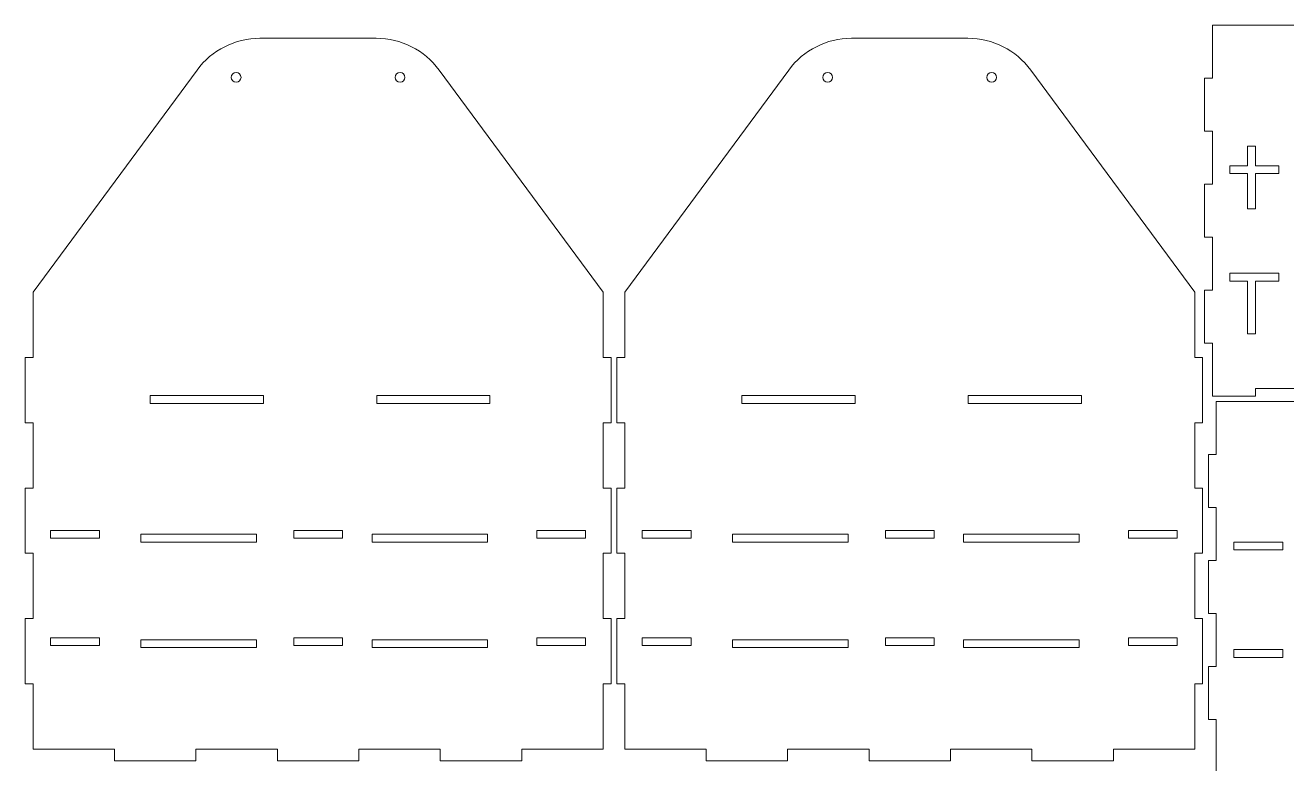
# Model space of a CAD drawing. Header units: millimetres. Extents: x -788 to 788, y -1290 to 1290.
# Drawn here: x -781 to -135, y 910 to 1288 of the extents above; entities that cross this region are included whole.
import ezdxf

# ---------------------------------------------------------------- set-up
doc = ezdxf.new("R2010")
doc.units = ezdxf.units.MM
doc.header["$MEASUREMENT"] = 0
doc.layers.add('Camada 1', color=7, linetype='Continuous')

msp = doc.modelspace()

# ---------------------------------------------------------------- linework, layer by layer
at = {"layer": 'Camada 1', "color": 250, "lineweight": 20}
for points, knots in [([(118.5537, 1287.7868), (118.5537, 1287.7868), (-173.4463, 1287.7868), (-173.4463, 1287.7868), (-173.4463, 1287.7868), (-173.4463, 1287.7868), (-173.4463, 1260.6439), (-173.4463, 1260.6439), (-173.4463, 1260.6439), (-173.4463, 1260.6439), (-177.4463, 1260.6439), (-177.4463, 1260.6439), (-177.4463, 1260.6439), (-177.4463, 1260.6439), (-177.4463, 1233.5011), (-177.4463, 1233.5011), (-177.4463, 1233.5011), (-177.4463, 1233.5011), (-173.4463, 1233.5011), (-173.4463, 1233.5011), (-173.4463, 1233.5011), (-173.4463, 1233.5011), (-173.4463, 1206.3582), (-173.4463, 1206.3582), (-173.4463, 1206.3582), (-173.4463, 1206.3582), (-177.4463, 1206.3582), (-177.4463, 1206.3582), (-177.4463, 1206.3582), (-177.4463, 1206.3582), (-177.4463, 1179.2154), (-177.4463, 1179.2154), (-177.4463, 1179.2154), (-177.4463, 1179.2154), (-173.4463, 1179.2154), (-173.4463, 1179.2154), (-173.4463, 1179.2154), (-173.4463, 1179.2154), (-173.4463, 1152.0725), (-173.4463, 1152.0725), (-173.4463, 1152.0725), (-173.4463, 1152.0725), (-177.4463, 1152.0725), (-177.4463, 1152.0725), (-177.4463, 1152.0725), (-177.4463, 1152.0725), (-177.4463, 1124.9297), (-177.4463, 1124.9297), (-177.4463, 1124.9297), (-177.4463, 1124.9297), (-173.4463, 1124.9297), (-173.4463, 1124.9297), (-173.4463, 1124.9297), (-173.4463, 1124.9297), (-173.4463, 1097.7868), (-173.4463, 1097.7868), (-173.4463, 1097.7868), (-173.4463, 1097.7868), (-151.4463, 1097.7868), (-151.4463, 1097.7868), (-151.4463, 1097.7868), (-151.4463, 1097.7868), (-151.4463, 1101.7868), (-151.4463, 1101.7868), (-151.4463, 1101.7868), (-151.4463, 1101.7868), (96.5537, 1101.7868), (96.5537, 1101.7868), (96.5537, 1101.7868), (96.5537, 1101.7868), (96.5537, 1097.7868), (96.5537, 1097.7868), (96.5537, 1097.7868), (96.5537, 1097.7868), (118.5537, 1097.7868), (118.5537, 1097.7868), (118.5537, 1097.7868), (118.5537, 1097.7868), (118.5537, 1124.9297), (118.5537, 1124.9297), (118.5537, 1124.9297), (118.5537, 1124.9297), (122.5537, 1124.9297), (122.5537, 1124.9297), (122.5537, 1124.9297), (122.5537, 1124.9297), (122.5537, 1152.0725), (122.5537, 1152.0725), (122.5537, 1152.0725), (122.5537, 1152.0725), (118.5537, 1152.0725), (118.5537, 1152.0725), (118.5537, 1152.0725), (118.5537, 1152.0725), (118.5537, 1179.2154), (118.5537, 1179.2154), (118.5537, 1179.2154), (118.5537, 1179.2154), (122.5537, 1179.2154), (122.5537, 1179.2154), (122.5537, 1179.2154), (122.5537, 1179.2154), (122.5537, 1206.3582), (122.5537, 1206.3582), (122.5537, 1206.3582), (122.5537, 1206.3582), (118.5537, 1206.3582), (118.5537, 1206.3582), (118.5537, 1206.3582), (118.5537, 1206.3582), (118.5537, 1233.5011), (118.5537, 1233.5011), (118.5537, 1233.5011), (118.5537, 1233.5011), (122.5537, 1233.5011), (122.5537, 1233.5011), (122.5537, 1233.5011), (122.5537, 1233.5011), (122.5537, 1260.6439), (122.5537, 1260.6439), (122.5537, 1260.6439), (122.5537, 1260.6439), (118.5537, 1260.6439), (118.5537, 1260.6439), (118.5537, 1260.6439), (118.5537, 1260.6439), (118.5537, 1287.7868), (118.5537, 1287.7868)], [0, 0, 0, 0, 0.03030303, 0.03030303, 0.03030303, 0.03030303, 0.06060606, 0.06060606, 0.06060606, 0.06060606, 0.09090909, 0.09090909, 0.09090909, 0.09090909, 0.12121212, 0.12121212, 0.12121212, 0.12121212, 0.15151515, 0.15151515, 0.15151515, 0.15151515, 0.18181818, 0.18181818, 0.18181818, 0.18181818, 0.21212121, 0.21212121, 0.21212121, 0.21212121, 0.24242424, 0.24242424, 0.24242424, 0.24242424, 0.27272727, 0.27272727, 0.27272727, 0.27272727, 0.3030303, 0.3030303, 0.3030303, 0.3030303, 0.33333333, 0.33333333, 0.33333333, 0.33333333, 0.36363636, 0.36363636, 0.36363636, 0.36363636, 0.39393939, 0.39393939, 0.39393939, 0.39393939, 0.42424242, 0.42424242, 0.42424242, 0.42424242, 0.45454545, 0.45454545, 0.45454545, 0.45454545, 0.48484848, 0.48484848, 0.48484848, 0.48484848, 0.51515152, 0.51515152, 0.51515152, 0.51515152, 0.54545455, 0.54545455, 0.54545455, 0.54545455, 0.57575758, 0.57575758, 0.57575758, 0.57575758, 0.60606061, 0.60606061, 0.60606061, 0.60606061, 0.63636364, 0.63636364, 0.63636364, 0.63636364, 0.66666667, 0.66666667, 0.66666667, 0.66666667, 0.6969697, 0.6969697, 0.6969697, 0.6969697, 0.72727273, 0.72727273, 0.72727273, 0.72727273, 0.75757576, 0.75757576, 0.75757576, 0.75757576, 0.78787879, 0.78787879, 0.78787879, 0.78787879, 0.81818182, 0.81818182, 0.81818182, 0.81818182, 0.84848485, 0.84848485, 0.84848485, 0.84848485, 0.87878788, 0.87878788, 0.87878788, 0.87878788, 0.90909091, 0.90909091, 0.90909091, 0.90909091, 0.93939394, 0.93939394, 0.93939394, 0.93939394, 1, 1, 1, 1]), ([(-527.1606, 917.0934), (-527.1606, 917.0934), (-485.4463, 917.0934), (-485.4463, 917.0934), (-485.4463, 917.0934), (-485.4463, 917.0934), (-485.4463, 950.522), (-485.4463, 950.522), (-485.4463, 950.522), (-485.4463, 950.522), (-481.4463, 950.522), (-481.4463, 950.522), (-481.4463, 950.522), (-481.4463, 950.522), (-481.4463, 983.9505), (-481.4463, 983.9505), (-481.4463, 983.9505), (-481.4463, 983.9505), (-485.4463, 983.9505), (-485.4463, 983.9505), (-485.4463, 983.9505), (-485.4463, 983.9505), (-485.4463, 1017.3791), (-485.4463, 1017.3791), (-485.4463, 1017.3791), (-485.4463, 1017.3791), (-481.4463, 1017.3791), (-481.4463, 1017.3791), (-481.4463, 1017.3791), (-481.4463, 1017.3791), (-481.4463, 1050.8077), (-481.4463, 1050.8077), (-481.4463, 1050.8077), (-481.4463, 1050.8077), (-485.4463, 1050.8077), (-485.4463, 1050.8077), (-485.4463, 1050.8077), (-485.4463, 1050.8077), (-485.4463, 1084.2363), (-485.4463, 1084.2363), (-485.4463, 1084.2363), (-485.4463, 1084.2363), (-481.4463, 1084.2363), (-481.4463, 1084.2363), (-481.4463, 1084.2363), (-481.4463, 1084.2363), (-481.4463, 1117.6648), (-481.4463, 1117.6648), (-481.4463, 1117.6648), (-481.4463, 1117.6648), (-485.4463, 1117.6648), (-485.4463, 1117.6648), (-485.4463, 1117.6648), (-485.4463, 1117.6648), (-485.4463, 1151.0934), (-485.4463, 1151.0934), (-485.4463, 1151.0934), (-485.4463, 1151.0934), (-569.455, 1264.8551), (-569.455, 1264.8551), (-569.455, 1264.8551), (-576.9963, 1275.0673), (-588.9374, 1281.0934), (-601.6323, 1281.0934), (-601.6323, 1281.0934), (-601.6323, 1281.0934), (-661.2603, 1281.0934), (-661.2603, 1281.0934), (-661.2603, 1281.0934), (-673.9552, 1281.0934), (-685.8963, 1275.0673), (-693.4376, 1264.8551), (-693.4376, 1264.8551), (-693.4376, 1264.8551), (-777.4463, 1151.0934), (-777.4463, 1151.0934), (-777.4463, 1151.0934), (-777.4463, 1151.0934), (-777.4463, 1117.6648), (-777.4463, 1117.6648), (-777.4463, 1117.6648), (-777.4463, 1117.6648), (-781.4463, 1117.6648), (-781.4463, 1117.6648), (-781.4463, 1117.6648), (-781.4463, 1117.6648), (-781.4463, 1084.2363), (-781.4463, 1084.2363), (-781.4463, 1084.2363), (-781.4463, 1084.2363), (-777.4463, 1084.2363), (-777.4463, 1084.2363), (-777.4463, 1084.2363), (-777.4463, 1084.2363), (-777.4463, 1050.8077), (-777.4463, 1050.8077), (-777.4463, 1050.8077), (-777.4463, 1050.8077), (-781.4463, 1050.8077), (-781.4463, 1050.8077), (-781.4463, 1050.8077), (-781.4463, 1050.8077), (-781.4463, 1017.3791), (-781.4463, 1017.3791), (-781.4463, 1017.3791), (-781.4463, 1017.3791), (-777.4463, 1017.3791), (-777.4463, 1017.3791), (-777.4463, 1017.3791), (-777.4463, 1017.3791), (-777.4463, 983.9505), (-777.4463, 983.9505), (-777.4463, 983.9505), (-777.4463, 983.9505), (-781.4463, 983.9505), (-781.4463, 983.9505), (-781.4463, 983.9505), (-781.4463, 983.9505), (-781.4463, 950.522), (-781.4463, 950.522), (-781.4463, 950.522), (-781.4463, 950.522), (-777.4463, 950.522), (-777.4463, 950.522), (-777.4463, 950.522), (-777.4463, 950.522), (-777.4463, 917.0934), (-777.4463, 917.0934), (-777.4463, 917.0934), (-777.4463, 917.0934), (-735.732, 917.0934), (-735.732, 917.0934), (-735.732, 917.0934), (-735.732, 917.0934), (-735.732, 911.0934), (-735.732, 911.0934), (-735.732, 911.0934), (-735.732, 911.0934), (-694.0177, 911.0934), (-694.0177, 911.0934), (-694.0177, 911.0934), (-694.0177, 911.0934), (-694.0177, 917.0934), (-694.0177, 917.0934), (-694.0177, 917.0934), (-694.0177, 917.0934), (-652.3034, 917.0934), (-652.3034, 917.0934), (-652.3034, 917.0934), (-652.3034, 917.0934), (-652.3034, 911.0934), (-652.3034, 911.0934), (-652.3034, 911.0934), (-652.3034, 911.0934), (-610.5892, 911.0934), (-610.5892, 911.0934), (-610.5892, 911.0934), (-610.5892, 911.0934), (-610.5892, 917.0934), (-610.5892, 917.0934), (-610.5892, 917.0934), (-610.5892, 917.0934), (-568.8749, 917.0934), (-568.8749, 917.0934), (-568.8749, 917.0934), (-568.8749, 917.0934), (-568.8749, 911.0934), (-568.8749, 911.0934), (-568.8749, 911.0934), (-568.8749, 911.0934), (-527.1606, 911.0934), (-527.1606, 911.0934), (-527.1606, 911.0934), (-527.1606, 911.0934), (-527.1606, 917.0934), (-527.1606, 917.0934)], [0, 0, 0, 0, 0.02222222, 0.02222222, 0.02222222, 0.02222222, 0.04444444, 0.04444444, 0.04444444, 0.04444444, 0.06666667, 0.06666667, 0.06666667, 0.06666667, 0.08888889, 0.08888889, 0.08888889, 0.08888889, 0.11111111, 0.11111111, 0.11111111, 0.11111111, 0.13333333, 0.13333333, 0.13333333, 0.13333333, 0.15555556, 0.15555556, 0.15555556, 0.15555556, 0.17777778, 0.17777778, 0.17777778, 0.17777778, 0.2, 0.2, 0.2, 0.2, 0.22222222, 0.22222222, 0.22222222, 0.22222222, 0.24444444, 0.24444444, 0.24444444, 0.24444444, 0.26666667, 0.26666667, 0.26666667, 0.26666667, 0.28888889, 0.28888889, 0.28888889, 0.28888889, 0.31111111, 0.31111111, 0.31111111, 0.31111111, 0.33333333, 0.33333333, 0.33333333, 0.33333333, 0.35555556, 0.35555556, 0.35555556, 0.35555556, 0.37777778, 0.37777778, 0.37777778, 0.37777778, 0.4, 0.4, 0.4, 0.4, 0.42222222, 0.42222222, 0.42222222, 0.42222222, 0.44444444, 0.44444444, 0.44444444, 0.44444444, 0.46666667, 0.46666667, 0.46666667, 0.46666667, 0.48888889, 0.48888889, 0.48888889, 0.48888889, 0.51111111, 0.51111111, 0.51111111, 0.51111111, 0.53333333, 0.53333333, 0.53333333, 0.53333333, 0.55555556, 0.55555556, 0.55555556, 0.55555556, 0.57777778, 0.57777778, 0.57777778, 0.57777778, 0.6, 0.6, 0.6, 0.6, 0.62222222, 0.62222222, 0.62222222, 0.62222222, 0.64444444, 0.64444444, 0.64444444, 0.64444444, 0.66666667, 0.66666667, 0.66666667, 0.66666667, 0.68888889, 0.68888889, 0.68888889, 0.68888889, 0.71111111, 0.71111111, 0.71111111, 0.71111111, 0.73333333, 0.73333333, 0.73333333, 0.73333333, 0.75555556, 0.75555556, 0.75555556, 0.75555556, 0.77777778, 0.77777778, 0.77777778, 0.77777778, 0.8, 0.8, 0.8, 0.8, 0.82222222, 0.82222222, 0.82222222, 0.82222222, 0.84444444, 0.84444444, 0.84444444, 0.84444444, 0.86666667, 0.86666667, 0.86666667, 0.86666667, 0.88888889, 0.88888889, 0.88888889, 0.88888889, 0.91111111, 0.91111111, 0.91111111, 0.91111111, 0.93333333, 0.93333333, 0.93333333, 0.93333333, 0.95555556, 0.95555556, 0.95555556, 0.95555556, 1, 1, 1, 1]), ([(-224.1606, 917.0934), (-224.1606, 917.0934), (-182.4463, 917.0934), (-182.4463, 917.0934), (-182.4463, 917.0934), (-182.4463, 917.0934), (-182.4463, 950.522), (-182.4463, 950.522), (-182.4463, 950.522), (-182.4463, 950.522), (-178.4463, 950.522), (-178.4463, 950.522), (-178.4463, 950.522), (-178.4463, 950.522), (-178.4463, 983.9505), (-178.4463, 983.9505), (-178.4463, 983.9505), (-178.4463, 983.9505), (-182.4463, 983.9505), (-182.4463, 983.9505), (-182.4463, 983.9505), (-182.4463, 983.9505), (-182.4463, 1017.3791), (-182.4463, 1017.3791), (-182.4463, 1017.3791), (-182.4463, 1017.3791), (-178.4463, 1017.3791), (-178.4463, 1017.3791), (-178.4463, 1017.3791), (-178.4463, 1017.3791), (-178.4463, 1050.8077), (-178.4463, 1050.8077), (-178.4463, 1050.8077), (-178.4463, 1050.8077), (-182.4463, 1050.8077), (-182.4463, 1050.8077), (-182.4463, 1050.8077), (-182.4463, 1050.8077), (-182.4463, 1084.2363), (-182.4463, 1084.2363), (-182.4463, 1084.2363), (-182.4463, 1084.2363), (-178.4463, 1084.2363), (-178.4463, 1084.2363), (-178.4463, 1084.2363), (-178.4463, 1084.2363), (-178.4463, 1117.6648), (-178.4463, 1117.6648), (-178.4463, 1117.6648), (-178.4463, 1117.6648), (-182.4463, 1117.6648), (-182.4463, 1117.6648), (-182.4463, 1117.6648), (-182.4463, 1117.6648), (-182.4463, 1151.0934), (-182.4463, 1151.0934), (-182.4463, 1151.0934), (-182.4463, 1151.0934), (-266.455, 1264.8551), (-266.455, 1264.8551), (-266.455, 1264.8551), (-273.9963, 1275.0673), (-285.9374, 1281.0934), (-298.6323, 1281.0934), (-298.6323, 1281.0934), (-298.6323, 1281.0934), (-358.2603, 1281.0934), (-358.2603, 1281.0934), (-358.2603, 1281.0934), (-370.9552, 1281.0934), (-382.8963, 1275.0673), (-390.4376, 1264.8551), (-390.4376, 1264.8551), (-390.4376, 1264.8551), (-474.4463, 1151.0934), (-474.4463, 1151.0934), (-474.4463, 1151.0934), (-474.4463, 1151.0934), (-474.4463, 1117.6648), (-474.4463, 1117.6648), (-474.4463, 1117.6648), (-474.4463, 1117.6648), (-478.4463, 1117.6648), (-478.4463, 1117.6648), (-478.4463, 1117.6648), (-478.4463, 1117.6648), (-478.4463, 1084.2363), (-478.4463, 1084.2363), (-478.4463, 1084.2363), (-478.4463, 1084.2363), (-474.4463, 1084.2363), (-474.4463, 1084.2363), (-474.4463, 1084.2363), (-474.4463, 1084.2363), (-474.4463, 1050.8077), (-474.4463, 1050.8077), (-474.4463, 1050.8077), (-474.4463, 1050.8077), (-478.4463, 1050.8077), (-478.4463, 1050.8077), (-478.4463, 1050.8077), (-478.4463, 1050.8077), (-478.4463, 1017.3791), (-478.4463, 1017.3791), (-478.4463, 1017.3791), (-478.4463, 1017.3791), (-474.4463, 1017.3791), (-474.4463, 1017.3791), (-474.4463, 1017.3791), (-474.4463, 1017.3791), (-474.4463, 983.9505), (-474.4463, 983.9505), (-474.4463, 983.9505), (-474.4463, 983.9505), (-478.4463, 983.9505), (-478.4463, 983.9505), (-478.4463, 983.9505), (-478.4463, 983.9505), (-478.4463, 950.522), (-478.4463, 950.522), (-478.4463, 950.522), (-478.4463, 950.522), (-474.4463, 950.522), (-474.4463, 950.522), (-474.4463, 950.522), (-474.4463, 950.522), (-474.4463, 917.0934), (-474.4463, 917.0934), (-474.4463, 917.0934), (-474.4463, 917.0934), (-432.732, 917.0934), (-432.732, 917.0934), (-432.732, 917.0934), (-432.732, 917.0934), (-432.732, 911.0934), (-432.732, 911.0934), (-432.732, 911.0934), (-432.732, 911.0934), (-391.0177, 911.0934), (-391.0177, 911.0934), (-391.0177, 911.0934), (-391.0177, 911.0934), (-391.0177, 917.0934), (-391.0177, 917.0934), (-391.0177, 917.0934), (-391.0177, 917.0934), (-349.3034, 917.0934), (-349.3034, 917.0934), (-349.3034, 917.0934), (-349.3034, 917.0934), (-349.3034, 911.0934), (-349.3034, 911.0934), (-349.3034, 911.0934), (-349.3034, 911.0934), (-307.5892, 911.0934), (-307.5892, 911.0934), (-307.5892, 911.0934), (-307.5892, 911.0934), (-307.5892, 917.0934), (-307.5892, 917.0934), (-307.5892, 917.0934), (-307.5892, 917.0934), (-265.8749, 917.0934), (-265.8749, 917.0934), (-265.8749, 917.0934), (-265.8749, 917.0934), (-265.8749, 911.0934), (-265.8749, 911.0934), (-265.8749, 911.0934), (-265.8749, 911.0934), (-224.1606, 911.0934), (-224.1606, 911.0934), (-224.1606, 911.0934), (-224.1606, 911.0934), (-224.1606, 917.0934), (-224.1606, 917.0934)], [0, 0, 0, 0, 0.02222222, 0.02222222, 0.02222222, 0.02222222, 0.04444444, 0.04444444, 0.04444444, 0.04444444, 0.06666667, 0.06666667, 0.06666667, 0.06666667, 0.08888889, 0.08888889, 0.08888889, 0.08888889, 0.11111111, 0.11111111, 0.11111111, 0.11111111, 0.13333333, 0.13333333, 0.13333333, 0.13333333, 0.15555556, 0.15555556, 0.15555556, 0.15555556, 0.17777778, 0.17777778, 0.17777778, 0.17777778, 0.2, 0.2, 0.2, 0.2, 0.22222222, 0.22222222, 0.22222222, 0.22222222, 0.24444444, 0.24444444, 0.24444444, 0.24444444, 0.26666667, 0.26666667, 0.26666667, 0.26666667, 0.28888889, 0.28888889, 0.28888889, 0.28888889, 0.31111111, 0.31111111, 0.31111111, 0.31111111, 0.33333333, 0.33333333, 0.33333333, 0.33333333, 0.35555556, 0.35555556, 0.35555556, 0.35555556, 0.37777778, 0.37777778, 0.37777778, 0.37777778, 0.4, 0.4, 0.4, 0.4, 0.42222222, 0.42222222, 0.42222222, 0.42222222, 0.44444444, 0.44444444, 0.44444444, 0.44444444, 0.46666667, 0.46666667, 0.46666667, 0.46666667, 0.48888889, 0.48888889, 0.48888889, 0.48888889, 0.51111111, 0.51111111, 0.51111111, 0.51111111, 0.53333333, 0.53333333, 0.53333333, 0.53333333, 0.55555556, 0.55555556, 0.55555556, 0.55555556, 0.57777778, 0.57777778, 0.57777778, 0.57777778, 0.6, 0.6, 0.6, 0.6, 0.62222222, 0.62222222, 0.62222222, 0.62222222, 0.64444444, 0.64444444, 0.64444444, 0.64444444, 0.66666667, 0.66666667, 0.66666667, 0.66666667, 0.68888889, 0.68888889, 0.68888889, 0.68888889, 0.71111111, 0.71111111, 0.71111111, 0.71111111, 0.73333333, 0.73333333, 0.73333333, 0.73333333, 0.75555556, 0.75555556, 0.75555556, 0.75555556, 0.77777778, 0.77777778, 0.77777778, 0.77777778, 0.8, 0.8, 0.8, 0.8, 0.82222222, 0.82222222, 0.82222222, 0.82222222, 0.84444444, 0.84444444, 0.84444444, 0.84444444, 0.86666667, 0.86666667, 0.86666667, 0.86666667, 0.88888889, 0.88888889, 0.88888889, 0.88888889, 0.91111111, 0.91111111, 0.91111111, 0.91111111, 0.93333333, 0.93333333, 0.93333333, 0.93333333, 0.95555556, 0.95555556, 0.95555556, 0.95555556, 1, 1, 1, 1]), ([(-670.9376, 1261.0934), (-670.9377, 1259.7127), (-672.0569, 1258.5934), (-673.4377, 1258.5934), (-673.4377, 1258.5934), (-674.8184, 1258.5934), (-675.9376, 1259.7127), (-675.9376, 1261.0934), (-675.9376, 1261.0934), (-675.9376, 1262.4741), (-674.8184, 1263.5934), (-673.4376, 1263.5934), (-673.4376, 1263.5934), (-672.0569, 1263.5934), (-670.9376, 1262.4741), (-670.9376, 1261.0934)], [0, 0, 0, 0, 0.2, 0.2, 0.2, 0.2, 0.4, 0.4, 0.4, 0.4, 0.6, 0.6, 0.6, 0.6, 1, 1, 1, 1]), ([(-589.455, 1258.5934), (-590.8357, 1258.5934), (-591.955, 1259.7127), (-591.955, 1261.0934), (-591.955, 1261.0934), (-591.955, 1262.4741), (-590.8357, 1263.5934), (-589.455, 1263.5934), (-589.455, 1263.5934), (-588.0742, 1263.5934), (-586.955, 1262.4741), (-586.955, 1261.0934), (-586.955, 1261.0934), (-586.955, 1259.7127), (-588.0743, 1258.5934), (-589.455, 1258.5934)], [0, 0, 0, 0, 0.2, 0.2, 0.2, 0.2, 0.4, 0.4, 0.4, 0.4, 0.6, 0.6, 0.6, 0.6, 1, 1, 1, 1]), ([(-367.9376, 1261.0934), (-367.9377, 1259.7127), (-369.0569, 1258.5934), (-370.4377, 1258.5934), (-370.4377, 1258.5934), (-371.8184, 1258.5934), (-372.9376, 1259.7127), (-372.9376, 1261.0934), (-372.9376, 1261.0934), (-372.9376, 1262.4741), (-371.8184, 1263.5934), (-370.4376, 1263.5934), (-370.4376, 1263.5934), (-369.0569, 1263.5934), (-367.9376, 1262.4741), (-367.9376, 1261.0934)], [0, 0, 0, 0, 0.2, 0.2, 0.2, 0.2, 0.4, 0.4, 0.4, 0.4, 0.6, 0.6, 0.6, 0.6, 1, 1, 1, 1]), ([(-286.455, 1258.5934), (-287.8357, 1258.5934), (-288.955, 1259.7127), (-288.955, 1261.0934), (-288.955, 1261.0934), (-288.955, 1262.4741), (-287.8357, 1263.5934), (-286.455, 1263.5934), (-286.455, 1263.5934), (-285.0742, 1263.5934), (-283.955, 1262.4741), (-283.955, 1261.0934), (-283.955, 1261.0934), (-283.955, 1259.7127), (-285.0743, 1258.5934), (-286.455, 1258.5934)], [0, 0, 0, 0, 0.2, 0.2, 0.2, 0.2, 0.4, 0.4, 0.4, 0.4, 0.6, 0.6, 0.6, 0.6, 1, 1, 1, 1]), ([(-139.4463, 1211.7868), (-139.4463, 1211.7868), (-151.4463, 1211.7868), (-151.4463, 1211.7868), (-151.4463, 1211.7868), (-151.4463, 1211.7868), (-151.4463, 1193.7868), (-151.4463, 1193.7868), (-151.4463, 1193.7868), (-151.4463, 1193.7868), (-155.4463, 1193.7868), (-155.4463, 1193.7868), (-155.4463, 1193.7868), (-155.4463, 1193.7868), (-155.4463, 1211.7868), (-155.4463, 1211.7868), (-155.4463, 1211.7868), (-155.4463, 1211.7868), (-164.4463, 1211.7868), (-164.4463, 1211.7868), (-164.4463, 1211.7868), (-164.4463, 1211.7868), (-164.4463, 1215.7868), (-164.4463, 1215.7868), (-164.4463, 1215.7868), (-164.4463, 1215.7868), (-155.4463, 1215.7868), (-155.4463, 1215.7868), (-155.4463, 1215.7868), (-155.4463, 1215.7868), (-155.4463, 1225.7868), (-155.4463, 1225.7868), (-155.4463, 1225.7868), (-155.4463, 1225.7868), (-151.4463, 1225.7868), (-151.4463, 1225.7868), (-151.4463, 1225.7868), (-151.4463, 1225.7868), (-151.4463, 1215.7868), (-151.4463, 1215.7868), (-151.4463, 1215.7868), (-151.4463, 1215.7868), (-139.4463, 1215.7868), (-139.4463, 1215.7868), (-139.4463, 1215.7868), (-139.4463, 1215.7868), (-139.4463, 1211.7868), (-139.4463, 1211.7868)], [0, 0, 0, 0, 0.07692308, 0.07692308, 0.07692308, 0.07692308, 0.15384615, 0.15384615, 0.15384615, 0.15384615, 0.23076923, 0.23076923, 0.23076923, 0.23076923, 0.30769231, 0.30769231, 0.30769231, 0.30769231, 0.38461538, 0.38461538, 0.38461538, 0.38461538, 0.46153846, 0.46153846, 0.46153846, 0.46153846, 0.53846154, 0.53846154, 0.53846154, 0.53846154, 0.61538462, 0.61538462, 0.61538462, 0.61538462, 0.69230769, 0.69230769, 0.69230769, 0.69230769, 0.76923077, 0.76923077, 0.76923077, 0.76923077, 0.84615385, 0.84615385, 0.84615385, 0.84615385, 1, 1, 1, 1]), ([(-151.4463, 1156.7868), (-151.4463, 1156.7868), (-151.4463, 1129.7868), (-151.4463, 1129.7868), (-151.4463, 1129.7868), (-151.4463, 1129.7868), (-155.4463, 1129.7868), (-155.4463, 1129.7868), (-155.4463, 1129.7868), (-155.4463, 1129.7868), (-155.4463, 1156.7868), (-155.4463, 1156.7868), (-155.4463, 1156.7868), (-155.4463, 1156.7868), (-164.4463, 1156.7868), (-164.4463, 1156.7868), (-164.4463, 1156.7868), (-164.4463, 1156.7868), (-164.4463, 1160.7868), (-164.4463, 1160.7868), (-164.4463, 1160.7868), (-164.4463, 1160.7868), (-139.4463, 1160.7868), (-139.4463, 1160.7868), (-139.4463, 1160.7868), (-139.4463, 1160.7868), (-139.4463, 1156.7868), (-139.4463, 1156.7868), (-139.4463, 1156.7868), (-139.4463, 1156.7868), (-151.4463, 1156.7868), (-151.4463, 1156.7868)], [0, 0, 0, 0, 0.11111111, 0.11111111, 0.11111111, 0.11111111, 0.22222222, 0.22222222, 0.22222222, 0.22222222, 0.33333333, 0.33333333, 0.33333333, 0.33333333, 0.44444444, 0.44444444, 0.44444444, 0.44444444, 0.55555556, 0.55555556, 0.55555556, 0.55555556, 0.66666667, 0.66666667, 0.66666667, 0.66666667, 0.77777778, 0.77777778, 0.77777778, 0.77777778, 1, 1, 1, 1]), ([(-717.4463, 1098.0934), (-717.4463, 1098.0934), (-659.4463, 1098.0934), (-659.4463, 1098.0934), (-659.4463, 1098.0934), (-659.4463, 1098.0934), (-659.4463, 1094.0934), (-659.4463, 1094.0934), (-659.4463, 1094.0934), (-659.4463, 1094.0934), (-717.4463, 1094.0934), (-717.4463, 1094.0934), (-717.4463, 1094.0934), (-717.4463, 1094.0934), (-717.4463, 1098.0934), (-717.4463, 1098.0934)], [0, 0, 0, 0, 0.2, 0.2, 0.2, 0.2, 0.4, 0.4, 0.4, 0.4, 0.6, 0.6, 0.6, 0.6, 1, 1, 1, 1]), ([(-601.4463, 1098.0934), (-601.4463, 1098.0934), (-543.4463, 1098.0934), (-543.4463, 1098.0934), (-543.4463, 1098.0934), (-543.4463, 1098.0934), (-543.4463, 1094.0934), (-543.4463, 1094.0934), (-543.4463, 1094.0934), (-543.4463, 1094.0934), (-601.4463, 1094.0934), (-601.4463, 1094.0934), (-601.4463, 1094.0934), (-601.4463, 1094.0934), (-601.4463, 1098.0934), (-601.4463, 1098.0934)], [0, 0, 0, 0, 0.2, 0.2, 0.2, 0.2, 0.4, 0.4, 0.4, 0.4, 0.6, 0.6, 0.6, 0.6, 1, 1, 1, 1]), ([(-414.4463, 1098.0934), (-414.4463, 1098.0934), (-356.4463, 1098.0934), (-356.4463, 1098.0934), (-356.4463, 1098.0934), (-356.4463, 1098.0934), (-356.4463, 1094.0934), (-356.4463, 1094.0934), (-356.4463, 1094.0934), (-356.4463, 1094.0934), (-414.4463, 1094.0934), (-414.4463, 1094.0934), (-414.4463, 1094.0934), (-414.4463, 1094.0934), (-414.4463, 1098.0934), (-414.4463, 1098.0934)], [0, 0, 0, 0, 0.2, 0.2, 0.2, 0.2, 0.4, 0.4, 0.4, 0.4, 0.6, 0.6, 0.6, 0.6, 1, 1, 1, 1]), ([(-298.4463, 1098.0934), (-298.4463, 1098.0934), (-240.4463, 1098.0934), (-240.4463, 1098.0934), (-240.4463, 1098.0934), (-240.4463, 1098.0934), (-240.4463, 1094.0934), (-240.4463, 1094.0934), (-240.4463, 1094.0934), (-240.4463, 1094.0934), (-298.4463, 1094.0934), (-298.4463, 1094.0934), (-298.4463, 1094.0934), (-298.4463, 1094.0934), (-298.4463, 1098.0934), (-298.4463, 1098.0934)], [0, 0, 0, 0, 0.2, 0.2, 0.2, 0.2, 0.4, 0.4, 0.4, 0.4, 0.6, 0.6, 0.6, 0.6, 1, 1, 1, 1]), ([(120.5537, 986.522), (120.5537, 986.522), (124.5537, 986.522), (124.5537, 986.522), (124.5537, 986.522), (124.5537, 986.522), (124.5537, 1013.6648), (124.5537, 1013.6648), (124.5537, 1013.6648), (124.5537, 1013.6648), (120.5537, 1013.6648), (120.5537, 1013.6648), (120.5537, 1013.6648), (120.5537, 1013.6648), (120.5537, 1040.8077), (120.5537, 1040.8077), (120.5537, 1040.8077), (120.5537, 1040.8077), (124.5537, 1040.8077), (124.5537, 1040.8077), (124.5537, 1040.8077), (124.5537, 1040.8077), (124.5537, 1067.9505), (124.5537, 1067.9505), (124.5537, 1067.9505), (124.5537, 1067.9505), (120.5537, 1067.9505), (120.5537, 1067.9505), (120.5537, 1067.9505), (120.5537, 1067.9505), (120.5537, 1095.0934), (120.5537, 1095.0934), (120.5537, 1095.0934), (120.5537, 1095.0934), (-171.4463, 1095.0934), (-171.4463, 1095.0934), (-171.4463, 1095.0934), (-171.4463, 1095.0934), (-171.4463, 1067.9505), (-171.4463, 1067.9505), (-171.4463, 1067.9505), (-171.4463, 1067.9505), (-175.4463, 1067.9505), (-175.4463, 1067.9505), (-175.4463, 1067.9505), (-175.4463, 1067.9505), (-175.4463, 1040.8077), (-175.4463, 1040.8077), (-175.4463, 1040.8077), (-175.4463, 1040.8077), (-171.4463, 1040.8077), (-171.4463, 1040.8077), (-171.4463, 1040.8077), (-171.4463, 1040.8077), (-171.4463, 1013.6648), (-171.4463, 1013.6648), (-171.4463, 1013.6648), (-171.4463, 1013.6648), (-175.4463, 1013.6648), (-175.4463, 1013.6648), (-175.4463, 1013.6648), (-175.4463, 1013.6648), (-175.4463, 986.522), (-175.4463, 986.522), (-175.4463, 986.522), (-175.4463, 986.522), (-171.4463, 986.522), (-171.4463, 986.522), (-171.4463, 986.522), (-171.4463, 986.522), (-171.4463, 959.3791), (-171.4463, 959.3791), (-171.4463, 959.3791), (-171.4463, 959.3791), (-175.4463, 959.3791), (-175.4463, 959.3791), (-175.4463, 959.3791), (-175.4463, 959.3791), (-175.4463, 932.2363), (-175.4463, 932.2363), (-175.4463, 932.2363), (-175.4463, 932.2363), (-171.4463, 932.2363), (-171.4463, 932.2363), (-171.4463, 932.2363), (-171.4463, 932.2363), (-171.4463, 905.0934), (-171.4463, 905.0934), (-171.4463, 905.0934), (-171.4463, 905.0934), (-129.732, 905.0934), (-129.732, 905.0934), (-129.732, 905.0934), (-129.732, 905.0934), (-129.732, 909.0934), (-129.732, 909.0934), (-129.732, 909.0934), (-129.732, 909.0934), (-88.0177, 909.0934), (-88.0177, 909.0934), (-88.0177, 909.0934), (-88.0177, 909.0934), (-88.0177, 905.0934), (-88.0177, 905.0934), (-88.0177, 905.0934), (-88.0177, 905.0934), (-46.3034, 905.0934), (-46.3034, 905.0934), (-46.3034, 905.0934), (-46.3034, 905.0934), (-46.3034, 909.0934), (-46.3034, 909.0934), (-46.3034, 909.0934), (-46.3034, 909.0934), (-4.5892, 909.0934), (-4.5892, 909.0934), (-4.5892, 909.0934), (-4.5892, 909.0934), (-4.5892, 905.0934), (-4.5892, 905.0934), (-4.5892, 905.0934), (-4.5892, 905.0934), (37.1251, 905.0934), (37.1251, 905.0934), (37.1251, 905.0934), (37.1251, 905.0934), (37.1251, 909.0934), (37.1251, 909.0934), (37.1251, 909.0934), (37.1251, 909.0934), (78.8394, 909.0934), (78.8394, 909.0934), (78.8394, 909.0934), (78.8394, 909.0934), (78.8394, 905.0934), (78.8394, 905.0934), (78.8394, 905.0934), (78.8394, 905.0934), (120.5537, 905.0934), (120.5537, 905.0934), (120.5537, 905.0934), (120.5537, 905.0934), (120.5537, 932.2363), (120.5537, 932.2363), (120.5537, 932.2363), (120.5537, 932.2363), (124.5537, 932.2363), (124.5537, 932.2363), (124.5537, 932.2363), (124.5537, 932.2363), (124.5537, 959.3791), (124.5537, 959.3791), (124.5537, 959.3791), (124.5537, 959.3791), (120.5537, 959.3791), (120.5537, 959.3791), (120.5537, 959.3791), (120.5537, 959.3791), (120.5537, 986.522), (120.5537, 986.522)], [0, 0, 0, 0, 0.02439024, 0.02439024, 0.02439024, 0.02439024, 0.04878049, 0.04878049, 0.04878049, 0.04878049, 0.07317073, 0.07317073, 0.07317073, 0.07317073, 0.09756098, 0.09756098, 0.09756098, 0.09756098, 0.12195122, 0.12195122, 0.12195122, 0.12195122, 0.14634146, 0.14634146, 0.14634146, 0.14634146, 0.17073171, 0.17073171, 0.17073171, 0.17073171, 0.19512195, 0.19512195, 0.19512195, 0.19512195, 0.2195122, 0.2195122, 0.2195122, 0.2195122, 0.24390244, 0.24390244, 0.24390244, 0.24390244, 0.26829268, 0.26829268, 0.26829268, 0.26829268, 0.29268293, 0.29268293, 0.29268293, 0.29268293, 0.31707317, 0.31707317, 0.31707317, 0.31707317, 0.34146341, 0.34146341, 0.34146341, 0.34146341, 0.36585366, 0.36585366, 0.36585366, 0.36585366, 0.3902439, 0.3902439, 0.3902439, 0.3902439, 0.41463415, 0.41463415, 0.41463415, 0.41463415, 0.43902439, 0.43902439, 0.43902439, 0.43902439, 0.46341463, 0.46341463, 0.46341463, 0.46341463, 0.48780488, 0.48780488, 0.48780488, 0.48780488, 0.51219512, 0.51219512, 0.51219512, 0.51219512, 0.53658537, 0.53658537, 0.53658537, 0.53658537, 0.56097561, 0.56097561, 0.56097561, 0.56097561, 0.58536585, 0.58536585, 0.58536585, 0.58536585, 0.6097561, 0.6097561, 0.6097561, 0.6097561, 0.63414634, 0.63414634, 0.63414634, 0.63414634, 0.65853659, 0.65853659, 0.65853659, 0.65853659, 0.68292683, 0.68292683, 0.68292683, 0.68292683, 0.70731707, 0.70731707, 0.70731707, 0.70731707, 0.73170732, 0.73170732, 0.73170732, 0.73170732, 0.75609756, 0.75609756, 0.75609756, 0.75609756, 0.7804878, 0.7804878, 0.7804878, 0.7804878, 0.80487805, 0.80487805, 0.80487805, 0.80487805, 0.82926829, 0.82926829, 0.82926829, 0.82926829, 0.85365854, 0.85365854, 0.85365854, 0.85365854, 0.87804878, 0.87804878, 0.87804878, 0.87804878, 0.90243902, 0.90243902, 0.90243902, 0.90243902, 0.92682927, 0.92682927, 0.92682927, 0.92682927, 0.95121951, 0.95121951, 0.95121951, 0.95121951, 1, 1, 1, 1]), ([(-768.4463, 1029.0934), (-768.4463, 1029.0934), (-743.4463, 1029.0934), (-743.4463, 1029.0934), (-743.4463, 1029.0934), (-743.4463, 1029.0934), (-743.4463, 1025.0934), (-743.4463, 1025.0934), (-743.4463, 1025.0934), (-743.4463, 1025.0934), (-768.4463, 1025.0934), (-768.4463, 1025.0934), (-768.4463, 1025.0934), (-768.4463, 1025.0934), (-768.4463, 1029.0934), (-768.4463, 1029.0934)], [0, 0, 0, 0, 0.2, 0.2, 0.2, 0.2, 0.4, 0.4, 0.4, 0.4, 0.6, 0.6, 0.6, 0.6, 1, 1, 1, 1]), ([(-643.9463, 1025.0934), (-643.9463, 1025.0934), (-643.9463, 1029.0934), (-643.9463, 1029.0934), (-643.9463, 1029.0934), (-643.9463, 1029.0934), (-618.9463, 1029.0934), (-618.9463, 1029.0934), (-618.9463, 1029.0934), (-618.9463, 1029.0934), (-618.9463, 1025.0934), (-618.9463, 1025.0934), (-618.9463, 1025.0934), (-618.9463, 1025.0934), (-643.9463, 1025.0934), (-643.9463, 1025.0934)], [0, 0, 0, 0, 0.2, 0.2, 0.2, 0.2, 0.4, 0.4, 0.4, 0.4, 0.6, 0.6, 0.6, 0.6, 1, 1, 1, 1]), ([(-519.4463, 1029.0934), (-519.4463, 1029.0934), (-494.4463, 1029.0934), (-494.4463, 1029.0934), (-494.4463, 1029.0934), (-494.4463, 1029.0934), (-494.4463, 1025.0934), (-494.4463, 1025.0934), (-494.4463, 1025.0934), (-494.4463, 1025.0934), (-519.4463, 1025.0934), (-519.4463, 1025.0934), (-519.4463, 1025.0934), (-519.4463, 1025.0934), (-519.4463, 1029.0934), (-519.4463, 1029.0934)], [0, 0, 0, 0, 0.2, 0.2, 0.2, 0.2, 0.4, 0.4, 0.4, 0.4, 0.6, 0.6, 0.6, 0.6, 1, 1, 1, 1]), ([(-465.4463, 1029.0934), (-465.4463, 1029.0934), (-440.4463, 1029.0934), (-440.4463, 1029.0934), (-440.4463, 1029.0934), (-440.4463, 1029.0934), (-440.4463, 1025.0934), (-440.4463, 1025.0934), (-440.4463, 1025.0934), (-440.4463, 1025.0934), (-465.4463, 1025.0934), (-465.4463, 1025.0934), (-465.4463, 1025.0934), (-465.4463, 1025.0934), (-465.4463, 1029.0934), (-465.4463, 1029.0934)], [0, 0, 0, 0, 0.2, 0.2, 0.2, 0.2, 0.4, 0.4, 0.4, 0.4, 0.6, 0.6, 0.6, 0.6, 1, 1, 1, 1]), ([(-340.9463, 1025.0934), (-340.9463, 1025.0934), (-340.9463, 1029.0934), (-340.9463, 1029.0934), (-340.9463, 1029.0934), (-340.9463, 1029.0934), (-315.9463, 1029.0934), (-315.9463, 1029.0934), (-315.9463, 1029.0934), (-315.9463, 1029.0934), (-315.9463, 1025.0934), (-315.9463, 1025.0934), (-315.9463, 1025.0934), (-315.9463, 1025.0934), (-340.9463, 1025.0934), (-340.9463, 1025.0934)], [0, 0, 0, 0, 0.2, 0.2, 0.2, 0.2, 0.4, 0.4, 0.4, 0.4, 0.6, 0.6, 0.6, 0.6, 1, 1, 1, 1]), ([(-216.4463, 1029.0934), (-216.4463, 1029.0934), (-191.4463, 1029.0934), (-191.4463, 1029.0934), (-191.4463, 1029.0934), (-191.4463, 1029.0934), (-191.4463, 1025.0934), (-191.4463, 1025.0934), (-191.4463, 1025.0934), (-191.4463, 1025.0934), (-216.4463, 1025.0934), (-216.4463, 1025.0934), (-216.4463, 1025.0934), (-216.4463, 1025.0934), (-216.4463, 1029.0934), (-216.4463, 1029.0934)], [0, 0, 0, 0, 0.2, 0.2, 0.2, 0.2, 0.4, 0.4, 0.4, 0.4, 0.6, 0.6, 0.6, 0.6, 1, 1, 1, 1]), ([(-663.0463, 1027.0934), (-663.0463, 1027.0934), (-663.0463, 1023.0934), (-663.0463, 1023.0934), (-663.0463, 1023.0934), (-663.0463, 1023.0934), (-722.2463, 1023.0934), (-722.2463, 1023.0934), (-722.2463, 1023.0934), (-722.2463, 1023.0934), (-722.2463, 1027.0934), (-722.2463, 1027.0934), (-722.2463, 1027.0934), (-722.2463, 1027.0934), (-663.0463, 1027.0934), (-663.0463, 1027.0934)], [0, 0, 0, 0, 0.2, 0.2, 0.2, 0.2, 0.4, 0.4, 0.4, 0.4, 0.6, 0.6, 0.6, 0.6, 1, 1, 1, 1]), ([(-603.8463, 1027.0934), (-603.8463, 1027.0934), (-544.6463, 1027.0934), (-544.6463, 1027.0934), (-544.6463, 1027.0934), (-544.6463, 1027.0934), (-544.6463, 1023.0934), (-544.6463, 1023.0934), (-544.6463, 1023.0934), (-544.6463, 1023.0934), (-603.8463, 1023.0934), (-603.8463, 1023.0934), (-603.8463, 1023.0934), (-603.8463, 1023.0934), (-603.8463, 1027.0934), (-603.8463, 1027.0934)], [0, 0, 0, 0, 0.2, 0.2, 0.2, 0.2, 0.4, 0.4, 0.4, 0.4, 0.6, 0.6, 0.6, 0.6, 1, 1, 1, 1]), ([(-360.0463, 1027.0934), (-360.0463, 1027.0934), (-360.0463, 1023.0934), (-360.0463, 1023.0934), (-360.0463, 1023.0934), (-360.0463, 1023.0934), (-419.2463, 1023.0934), (-419.2463, 1023.0934), (-419.2463, 1023.0934), (-419.2463, 1023.0934), (-419.2463, 1027.0934), (-419.2463, 1027.0934), (-419.2463, 1027.0934), (-419.2463, 1027.0934), (-360.0463, 1027.0934), (-360.0463, 1027.0934)], [0, 0, 0, 0, 0.2, 0.2, 0.2, 0.2, 0.4, 0.4, 0.4, 0.4, 0.6, 0.6, 0.6, 0.6, 1, 1, 1, 1]), ([(-300.8463, 1027.0934), (-300.8463, 1027.0934), (-241.6463, 1027.0934), (-241.6463, 1027.0934), (-241.6463, 1027.0934), (-241.6463, 1027.0934), (-241.6463, 1023.0934), (-241.6463, 1023.0934), (-241.6463, 1023.0934), (-241.6463, 1023.0934), (-300.8463, 1023.0934), (-300.8463, 1023.0934), (-300.8463, 1023.0934), (-300.8463, 1023.0934), (-300.8463, 1027.0934), (-300.8463, 1027.0934)], [0, 0, 0, 0, 0.2, 0.2, 0.2, 0.2, 0.4, 0.4, 0.4, 0.4, 0.6, 0.6, 0.6, 0.6, 1, 1, 1, 1]), ([(-137.4463, 1023.0934), (-137.4463, 1023.0934), (-137.4463, 1019.0934), (-137.4463, 1019.0934), (-137.4463, 1019.0934), (-137.4463, 1019.0934), (-162.4463, 1019.0934), (-162.4463, 1019.0934), (-162.4463, 1019.0934), (-162.4463, 1019.0934), (-162.4463, 1023.0934), (-162.4463, 1023.0934), (-162.4463, 1023.0934), (-162.4463, 1023.0934), (-137.4463, 1023.0934), (-137.4463, 1023.0934)], [0, 0, 0, 0, 0.2, 0.2, 0.2, 0.2, 0.4, 0.4, 0.4, 0.4, 0.6, 0.6, 0.6, 0.6, 1, 1, 1, 1]), ([(-768.4463, 974.0934), (-768.4463, 974.0934), (-743.4463, 974.0934), (-743.4463, 974.0934), (-743.4463, 974.0934), (-743.4463, 974.0934), (-743.4463, 970.0934), (-743.4463, 970.0934), (-743.4463, 970.0934), (-743.4463, 970.0934), (-768.4463, 970.0934), (-768.4463, 970.0934), (-768.4463, 970.0934), (-768.4463, 970.0934), (-768.4463, 974.0934), (-768.4463, 974.0934)], [0, 0, 0, 0, 0.2, 0.2, 0.2, 0.2, 0.4, 0.4, 0.4, 0.4, 0.6, 0.6, 0.6, 0.6, 1, 1, 1, 1]), ([(-722.2463, 973.0934), (-722.2463, 973.0934), (-663.0463, 973.0934), (-663.0463, 973.0934), (-663.0463, 973.0934), (-663.0463, 973.0934), (-663.0463, 969.0934), (-663.0463, 969.0934), (-663.0463, 969.0934), (-663.0463, 969.0934), (-722.2463, 969.0934), (-722.2463, 969.0934), (-722.2463, 969.0934), (-722.2463, 969.0934), (-722.2463, 973.0934), (-722.2463, 973.0934)], [0, 0, 0, 0, 0.2, 0.2, 0.2, 0.2, 0.4, 0.4, 0.4, 0.4, 0.6, 0.6, 0.6, 0.6, 1, 1, 1, 1]), ([(-643.9463, 970.0934), (-643.9463, 970.0934), (-643.9463, 974.0934), (-643.9463, 974.0934), (-643.9463, 974.0934), (-643.9463, 974.0934), (-618.9463, 974.0934), (-618.9463, 974.0934), (-618.9463, 974.0934), (-618.9463, 974.0934), (-618.9463, 970.0934), (-618.9463, 970.0934), (-618.9463, 970.0934), (-618.9463, 970.0934), (-643.9463, 970.0934), (-643.9463, 970.0934)], [0, 0, 0, 0, 0.2, 0.2, 0.2, 0.2, 0.4, 0.4, 0.4, 0.4, 0.6, 0.6, 0.6, 0.6, 1, 1, 1, 1]), ([(-603.8463, 969.0934), (-603.8463, 969.0934), (-603.8463, 973.0934), (-603.8463, 973.0934), (-603.8463, 973.0934), (-603.8463, 973.0934), (-544.6463, 973.0934), (-544.6463, 973.0934), (-544.6463, 973.0934), (-544.6463, 973.0934), (-544.6463, 969.0934), (-544.6463, 969.0934), (-544.6463, 969.0934), (-544.6463, 969.0934), (-603.8463, 969.0934), (-603.8463, 969.0934)], [0, 0, 0, 0, 0.2, 0.2, 0.2, 0.2, 0.4, 0.4, 0.4, 0.4, 0.6, 0.6, 0.6, 0.6, 1, 1, 1, 1]), ([(-519.4463, 974.0934), (-519.4463, 974.0934), (-494.4463, 974.0934), (-494.4463, 974.0934), (-494.4463, 974.0934), (-494.4463, 974.0934), (-494.4463, 970.0934), (-494.4463, 970.0934), (-494.4463, 970.0934), (-494.4463, 970.0934), (-519.4463, 970.0934), (-519.4463, 970.0934), (-519.4463, 970.0934), (-519.4463, 970.0934), (-519.4463, 974.0934), (-519.4463, 974.0934)], [0, 0, 0, 0, 0.2, 0.2, 0.2, 0.2, 0.4, 0.4, 0.4, 0.4, 0.6, 0.6, 0.6, 0.6, 1, 1, 1, 1]), ([(-465.4463, 974.0934), (-465.4463, 974.0934), (-440.4463, 974.0934), (-440.4463, 974.0934), (-440.4463, 974.0934), (-440.4463, 974.0934), (-440.4463, 970.0934), (-440.4463, 970.0934), (-440.4463, 970.0934), (-440.4463, 970.0934), (-465.4463, 970.0934), (-465.4463, 970.0934), (-465.4463, 970.0934), (-465.4463, 970.0934), (-465.4463, 974.0934), (-465.4463, 974.0934)], [0, 0, 0, 0, 0.2, 0.2, 0.2, 0.2, 0.4, 0.4, 0.4, 0.4, 0.6, 0.6, 0.6, 0.6, 1, 1, 1, 1]), ([(-419.2463, 973.0934), (-419.2463, 973.0934), (-360.0463, 973.0934), (-360.0463, 973.0934), (-360.0463, 973.0934), (-360.0463, 973.0934), (-360.0463, 969.0934), (-360.0463, 969.0934), (-360.0463, 969.0934), (-360.0463, 969.0934), (-419.2463, 969.0934), (-419.2463, 969.0934), (-419.2463, 969.0934), (-419.2463, 969.0934), (-419.2463, 973.0934), (-419.2463, 973.0934)], [0, 0, 0, 0, 0.2, 0.2, 0.2, 0.2, 0.4, 0.4, 0.4, 0.4, 0.6, 0.6, 0.6, 0.6, 1, 1, 1, 1]), ([(-340.9463, 970.0934), (-340.9463, 970.0934), (-340.9463, 974.0934), (-340.9463, 974.0934), (-340.9463, 974.0934), (-340.9463, 974.0934), (-315.9463, 974.0934), (-315.9463, 974.0934), (-315.9463, 974.0934), (-315.9463, 974.0934), (-315.9463, 970.0934), (-315.9463, 970.0934), (-315.9463, 970.0934), (-315.9463, 970.0934), (-340.9463, 970.0934), (-340.9463, 970.0934)], [0, 0, 0, 0, 0.2, 0.2, 0.2, 0.2, 0.4, 0.4, 0.4, 0.4, 0.6, 0.6, 0.6, 0.6, 1, 1, 1, 1]), ([(-300.8463, 969.0934), (-300.8463, 969.0934), (-300.8463, 973.0934), (-300.8463, 973.0934), (-300.8463, 973.0934), (-300.8463, 973.0934), (-241.6463, 973.0934), (-241.6463, 973.0934), (-241.6463, 973.0934), (-241.6463, 973.0934), (-241.6463, 969.0934), (-241.6463, 969.0934), (-241.6463, 969.0934), (-241.6463, 969.0934), (-300.8463, 969.0934), (-300.8463, 969.0934)], [0, 0, 0, 0, 0.2, 0.2, 0.2, 0.2, 0.4, 0.4, 0.4, 0.4, 0.6, 0.6, 0.6, 0.6, 1, 1, 1, 1]), ([(-216.4463, 974.0934), (-216.4463, 974.0934), (-191.4463, 974.0934), (-191.4463, 974.0934), (-191.4463, 974.0934), (-191.4463, 974.0934), (-191.4463, 970.0934), (-191.4463, 970.0934), (-191.4463, 970.0934), (-191.4463, 970.0934), (-216.4463, 970.0934), (-216.4463, 970.0934), (-216.4463, 970.0934), (-216.4463, 970.0934), (-216.4463, 974.0934), (-216.4463, 974.0934)], [0, 0, 0, 0, 0.2, 0.2, 0.2, 0.2, 0.4, 0.4, 0.4, 0.4, 0.6, 0.6, 0.6, 0.6, 1, 1, 1, 1]), ([(-162.4463, 968.0934), (-162.4463, 968.0934), (-137.4463, 968.0934), (-137.4463, 968.0934), (-137.4463, 968.0934), (-137.4463, 968.0934), (-137.4463, 964.0934), (-137.4463, 964.0934), (-137.4463, 964.0934), (-137.4463, 964.0934), (-162.4463, 964.0934), (-162.4463, 964.0934), (-162.4463, 964.0934), (-162.4463, 964.0934), (-162.4463, 968.0934), (-162.4463, 968.0934)], [0, 0, 0, 0, 0.2, 0.2, 0.2, 0.2, 0.4, 0.4, 0.4, 0.4, 0.6, 0.6, 0.6, 0.6, 1, 1, 1, 1])]:
    msp.add_open_spline(points, degree=3, knots=knots, dxfattribs=at)

doc.saveas('drawing.dxf')
